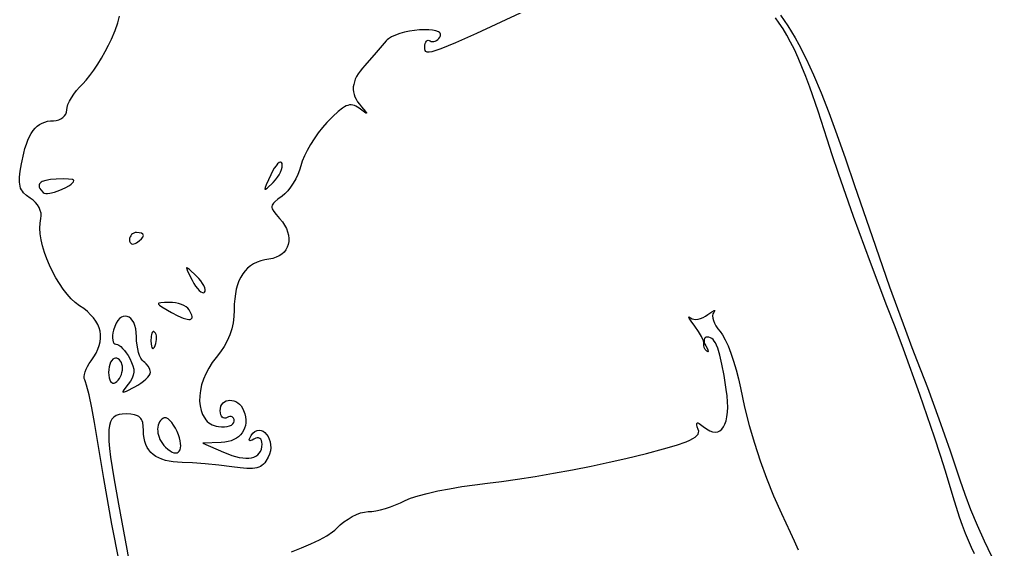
# Model space of a CAD drawing. Header units: millimetres. Extents: x -1.79 to 0.4, y -0.08 to 4.45.
# Drawn here: x -1.701 to -0.152, y 2.656 to 3.5 of the extents above; entities that cross this region are included whole.
import ezdxf

# ---------------------------------------------------------------- set-up
doc = ezdxf.new("R2010")
doc.units = ezdxf.units.MM
doc.header["$MEASUREMENT"] = 0

msp = doc.modelspace()

# ---------------------------------------------------------------- linework, layer by layer
at = {"flags": 128}
for points in [[(-0.864151, 3.528139), (-0.972419, 3.477939), (-1.006238, 3.462839), (-1.029271, 3.453365), (-1.037389, 3.450493), (-1.043586, 3.448735), (-1.04812, 3.447993), (-1.051251, 3.44817), (-1.053236, 3.449168), (-1.054333, 3.450889), (-1.054802, 3.453236), (-1.054901, 3.456111), (-1.054728, 3.459043), (-1.054231, 3.461572), (-1.053446, 3.463658), (-1.052406, 3.465259), (-1.051148, 3.466334), (-1.049704, 3.466844), (-1.04811, 3.466746), (-1.046401, 3.466), (-1.044554, 3.465176), (-1.042556, 3.464852), (-1.04047, 3.465005), (-1.03836, 3.465609), (-1.036288, 3.46664), (-1.034319, 3.468072), (-1.032516, 3.469881), (-1.030943, 3.472042), (-1.030115, 3.473743), (-1.029803, 3.475301), (-1.02998, 3.476718), (-1.030615, 3.477996), (-1.03168, 3.479137), (-1.033145, 3.480143), (-1.037161, 3.48176), (-1.042429, 3.482862), (-1.048718, 3.483467), (-1.055793, 3.483592), (-1.063424, 3.483253), (-1.071376, 3.482468), (-1.079417, 3.481252), (-1.087315, 3.479622), (-1.094835, 3.477596), (-1.101747, 3.47519), (-1.107817, 3.472421), (-1.112811, 3.469306), (-1.114833, 3.467624), (-1.116498, 3.465861), (-1.132323, 3.447241), (-1.150262, 3.426986), (-1.154322, 3.422308), (-1.157882, 3.417761), (-1.160942, 3.413333), (-1.163505, 3.409011), (-1.165572, 3.404784), (-1.167142, 3.40064), (-1.168218, 3.396566), (-1.168801, 3.39255), (-1.16889, 3.388581), (-1.168489, 3.384647), (-1.167597, 3.380734), (-1.166215, 3.376832), (-1.164346, 3.372928), (-1.161989, 3.36901), (-1.159146, 3.365065), (-1.155818, 3.361083), (-1.149433, 3.353668), (-1.148009, 3.351697), (-1.147792, 3.350865), (-1.148805, 3.351156), (-1.15107, 3.352556), (-1.159443, 3.358625), (-1.164637, 3.361941), (-1.167139, 3.363039), (-1.169624, 3.363744), (-1.172127, 3.364039), (-1.174683, 3.36391), (-1.177326, 3.363341), (-1.180092, 3.362316), (-1.183015, 3.36082), (-1.18613, 3.358838), (-1.193076, 3.353352), (-1.201207, 3.345734), (-1.210804, 3.335861), (-1.217765, 3.327988), (-1.224564, 3.319346), (-1.231031, 3.31022), (-1.236995, 3.300889), (-1.242286, 3.291636), (-1.246734, 3.282744), (-1.250167, 3.274493), (-1.252415, 3.267167), (-1.254425, 3.260251), (-1.257173, 3.253189), (-1.260539, 3.246177), (-1.264398, 3.239415), (-1.268628, 3.2331), (-1.273107, 3.22743), (-1.277711, 3.222604), (-1.282318, 3.218819), (-1.289117, 3.213899), (-1.294037, 3.209778), (-1.295804, 3.207912), (-1.297115, 3.20612), (-1.297974, 3.20436), (-1.298386, 3.20259), (-1.298354, 3.200768), (-1.297885, 3.198852), (-1.295648, 3.194569), (-1.291711, 3.189407), (-1.28611, 3.183028), (-1.281766, 3.177752), (-1.278202, 3.172425), (-1.275404, 3.167094), (-1.27336, 3.161805), (-1.272059, 3.156605), (-1.271487, 3.151541), (-1.271631, 3.146659), (-1.272481, 3.142007), (-1.274023, 3.137631), (-1.276245, 3.133577), (-1.279135, 3.129893), (-1.28268, 3.126625), (-1.286868, 3.123821), (-1.291686, 3.121526), (-1.297123, 3.119788), (-1.303165, 3.118653), (-1.309945, 3.117498), (-1.316274, 3.115834), (-1.322154, 3.113657), (-1.327588, 3.110967), (-1.332577, 3.107759), (-1.337122, 3.104031), (-1.341226, 3.099781), (-1.344891, 3.095007), (-1.348118, 3.089705), (-1.350908, 3.083873), (-1.353265, 3.077509), (-1.355189, 3.07061), (-1.356682, 3.063173), (-1.357746, 3.055196), (-1.358384, 3.046676), (-1.358596, 3.037611), (-1.359023, 3.027195), (-1.360315, 3.017149), (-1.362487, 3.00743), (-1.365556, 2.997997), (-1.369537, 2.988807), (-1.374445, 2.979818), (-1.380298, 2.970989), (-1.38711, 2.962278), (-1.393564, 2.953883), (-1.399113, 2.94519), (-1.40376, 2.936307), (-1.407508, 2.92734), (-1.41036, 2.918395), (-1.41232, 2.90958), (-1.413391, 2.901001), (-1.413577, 2.892764), (-1.41288, 2.884976), (-1.411305, 2.877745), (-1.408855, 2.871175), (-1.405533, 2.865375), (-1.403547, 2.862797), (-1.401343, 2.860451), (-1.398923, 2.858351), (-1.396288, 2.856509), (-1.393437, 2.85494), (-1.390371, 2.853657), (-1.38709, 2.852672), (-1.383596, 2.852), (-1.378574, 2.851545), (-1.373889, 2.851615), (-1.369643, 2.852173), (-1.365939, 2.853182), (-1.36288, 2.854606), (-1.360568, 2.856408), (-1.359106, 2.858552), (-1.358596, 2.861), (-1.358822, 2.863376), (-1.359472, 2.865323), (-1.3605, 2.866816), (-1.36186, 2.867833), (-1.363506, 2.86835), (-1.365393, 2.868344), (-1.367475, 2.86779), (-1.369707, 2.866667), (-1.371939, 2.865641), (-1.374021, 2.865367), (-1.375908, 2.865803), (-1.377554, 2.866906), (-1.378914, 2.868633), (-1.379941, 2.87094), (-1.380591, 2.873785), (-1.380818, 2.877125), (-1.380491, 2.881022), (-1.379559, 2.884411), (-1.378095, 2.88729), (-1.37617, 2.889659), (-1.373857, 2.891515), (-1.371228, 2.892858), (-1.368355, 2.893686), (-1.365311, 2.893998), (-1.362168, 2.893794), (-1.358999, 2.893071), (-1.355875, 2.891828), (-1.352869, 2.890064), (-1.350053, 2.887779), (-1.3475, 2.88497), (-1.345282, 2.881637), (-1.343471, 2.877778), (-1.341767, 2.872618), (-1.340663, 2.867618), (-1.340141, 2.8628), (-1.340186, 2.858186), (-1.340782, 2.853798), (-1.341914, 2.849659), (-1.343566, 2.845791), (-1.345722, 2.842217), (-1.348367, 2.838959), (-1.351484, 2.836039), (-1.355059, 2.833479), (-1.359074, 2.831303), (-1.363515, 2.829532), (-1.368366, 2.828189), (-1.373611, 2.827296), (-1.379235, 2.826875), (-1.408596, 2.825972), (-1.375679, 2.811458), (-1.368872, 2.80864), (-1.36238, 2.80632), (-1.35622, 2.804492), (-1.350409, 2.803155), (-1.344964, 2.802305), (-1.339903, 2.801938), (-1.335242, 2.80205), (-1.330998, 2.802639), (-1.32719, 2.8037), (-1.323834, 2.805231), (-1.320947, 2.807227), (-1.318546, 2.809685), (-1.316649, 2.812602), (-1.315273, 2.815974), (-1.314435, 2.819798), (-1.314151, 2.824069), (-1.314397, 2.827298), (-1.31511, 2.829948), (-1.316249, 2.831993), (-1.317776, 2.833408), (-1.319653, 2.834169), (-1.321839, 2.834251), (-1.324296, 2.833629), (-1.326985, 2.832278), (-1.329732, 2.83072), (-1.331868, 2.829814), (-1.333388, 2.829553), (-1.334285, 2.829931), (-1.334555, 2.830941), (-1.334194, 2.832579), (-1.331554, 2.837708), (-1.328578, 2.841682), (-1.325422, 2.844401), (-1.322163, 2.845958), (-1.318873, 2.846448), (-1.315629, 2.845965), (-1.312504, 2.844603), (-1.309574, 2.842456), (-1.306912, 2.839618), (-1.304593, 2.836183), (-1.302693, 2.832245), (-1.301285, 2.827898), (-1.300445, 2.823236), (-1.300246, 2.818353), (-1.300764, 2.813343), (-1.302073, 2.808301), (-1.304248, 2.803319), (-1.308009, 2.797071), (-1.309973, 2.79449), (-1.312053, 2.792254), (-1.314292, 2.790352), (-1.316737, 2.788773), (-1.319432, 2.787504), (-1.322422, 2.786535), (-1.325752, 2.785852), (-1.329466, 2.785445), (-1.338229, 2.785409), (-1.349069, 2.786334), (-1.362346, 2.788125), (-1.382876, 2.790821), (-1.404577, 2.793028), (-1.424863, 2.794516), (-1.441151, 2.795056), (-1.448623, 2.795248), (-1.455618, 2.795839), (-1.462134, 2.79683), (-1.468171, 2.79822), (-1.473728, 2.800007), (-1.478806, 2.802192), (-1.483402, 2.804775), (-1.487518, 2.807753), (-1.491151, 2.811129), (-1.494302, 2.814899), (-1.496969, 2.819065), (-1.499153, 2.823626), (-1.500853, 2.828581), (-1.502068, 2.833929), (-1.502797, 2.839671), (-1.50304, 2.845806), (-1.503338, 2.852902), (-1.50431, 2.858693), (-1.505085, 2.861133), (-1.506072, 2.863289), (-1.507286, 2.865173), (-1.508742, 2.8668), (-1.510453, 2.868184), (-1.512434, 2.869339), (-1.517267, 2.871015), (-1.523356, 2.871939), (-1.530818, 2.872222), (-1.536759, 2.871974), (-1.541958, 2.871148), (-1.546425, 2.869617), (-1.550172, 2.867258), (-1.551778, 2.865729), (-1.553207, 2.863946), (-1.555542, 2.859555), (-1.557186, 2.853961), (-1.558149, 2.84704), (-1.558443, 2.838666), (-1.558077, 2.828714), (-1.557061, 2.817061), (-1.555406, 2.80358), (-1.550218, 2.770637), (-1.542596, 2.728889), (-1.529318, 2.657019), (-1.519873, 2.602806)], [(-1.541859, 2.638136), (-1.553215, 2.696936), (-1.566102, 2.769564), (-1.58111, 2.8585), (-1.585338, 2.881944), (-1.589663, 2.902543), (-1.59358, 2.918072), (-1.595227, 2.92324), (-1.596582, 2.926306), (-1.597412, 2.928603), (-1.597557, 2.931579), (-1.597058, 2.935109), (-1.595957, 2.939068), (-1.594296, 2.94333), (-1.592117, 2.947772), (-1.589462, 2.952269), (-1.586373, 2.956694), (-1.58201, 2.962912), (-1.578386, 2.96905), (-1.575502, 2.975106), (-1.573357, 2.981075), (-1.571949, 2.986953), (-1.571279, 2.992737), (-1.571345, 2.998421), (-1.572146, 3.004002), (-1.573682, 3.009475), (-1.575951, 3.014838), (-1.578954, 3.020085), (-1.582688, 3.025212), (-1.587153, 3.030216), (-1.592349, 3.035092), (-1.598275, 3.039836), (-1.604929, 3.044444), (-1.611639, 3.049428), (-1.61827, 3.055579), (-1.624755, 3.062753), (-1.631031, 3.070804), (-1.637033, 3.079587), (-1.642697, 3.088957), (-1.647959, 3.09877), (-1.652754, 3.10888), (-1.657017, 3.119142), (-1.660684, 3.129412), (-1.663691, 3.139543), (-1.665974, 3.149392), (-1.667467, 3.158812), (-1.668107, 3.16766), (-1.667829, 3.175789), (-1.666568, 3.183056), (-1.665957, 3.187272), (-1.666232, 3.191661), (-1.667338, 3.196119), (-1.669221, 3.200538), (-1.671825, 3.204813), (-1.675095, 3.208837), (-1.678977, 3.212504), (-1.683415, 3.215708), (-1.689434, 3.219885), (-1.694084, 3.224218), (-1.69592, 3.226537), (-1.697442, 3.229007), (-1.698661, 3.231665), (-1.699587, 3.234549), (-1.700229, 3.237695), (-1.700596, 3.241143), (-1.700546, 3.249087), (-1.699515, 3.258681), (-1.697582, 3.270222), (-1.693863, 3.287353), (-1.69179, 3.294899), (-1.689559, 3.301787), (-1.687158, 3.308033), (-1.684575, 3.313653), (-1.681799, 3.318662), (-1.678816, 3.323076), (-1.675616, 3.326912), (-1.672187, 3.330185), (-1.668516, 3.33291), (-1.664592, 3.335105), (-1.660402, 3.336784), (-1.655936, 3.337964), (-1.65118, 3.33866), (-1.646123, 3.338889), (-1.641933, 3.33924), (-1.638024, 3.340245), (-1.634481, 3.341835), (-1.631391, 3.343939), (-1.628838, 3.346486), (-1.626909, 3.349406), (-1.625688, 3.352629), (-1.625262, 3.356083), (-1.624744, 3.360037), (-1.62326, 3.364691), (-1.620913, 3.369875), (-1.617807, 3.375417), (-1.614047, 3.381146), (-1.609735, 3.386892), (-1.604976, 3.392484), (-1.599873, 3.39775), (-1.594352, 3.403619), (-1.588393, 3.410936), (-1.582183, 3.419411), (-1.575912, 3.42875), (-1.569767, 3.438662), (-1.563936, 3.448855), (-1.558608, 3.459038), (-1.553971, 3.468917), (-1.548269, 3.482557), (-1.543993, 3.494543), (-1.541093, 3.505439)], [(-0.179314, 2.649499), (-0.184342, 2.659823), (-0.189104, 2.67058), (-0.193726, 2.682047), (-0.198338, 2.6945), (-0.203067, 2.708214), (-0.21339, 2.740531), (-0.225721, 2.781208), (-0.233449, 2.806013), (-0.243058, 2.835292), (-0.266387, 2.902951), (-0.292654, 2.975548), (-0.305935, 3.010999), (-0.318804, 3.044444), (-0.345117, 3.113494), (-0.37183, 3.186509), (-0.395822, 3.254786), (-0.405822, 3.284429), (-0.413971, 3.309625), (-0.428317, 3.353999), (-0.441615, 3.392105), (-0.447963, 3.409), (-0.454159, 3.42456), (-0.46024, 3.438862), (-0.466243, 3.451983), (-0.472205, 3.464), (-0.478161, 3.47499), (-0.48415, 3.485031), (-0.490207, 3.494199), (-0.49637, 3.502573)], [(-0.488433, 3.506818), (-0.482474, 3.498578), (-0.476584, 3.489826), (-0.470745, 3.480536), (-0.46494, 3.47068), (-0.459152, 3.460227), (-0.447558, 3.437424), (-0.435825, 3.411899), (-0.423814, 3.383426), (-0.411389, 3.351779), (-0.398412, 3.316732), (-0.384744, 3.278057), (-0.370248, 3.235528), (-0.342528, 3.154377), (-0.314486, 3.074679), (-0.289395, 3.005592), (-0.278978, 2.977891), (-0.270526, 2.956278), (-0.254179, 2.9141), (-0.235936, 2.864429), (-0.218026, 2.813463), (-0.202679, 2.767403), (-0.194804, 2.744441), (-0.185569, 2.720281), (-0.17522, 2.695447), (-0.164, 2.670462), (-0.152153, 2.645851)], [(-1.282318, 3.270764), (-1.283421, 3.272532), (-1.284157, 3.272923), (-1.285003, 3.272999), (-1.286991, 3.27224), (-1.289309, 3.27033), (-1.291885, 3.267343), (-1.294644, 3.263354), (-1.297512, 3.258437), (-1.300415, 3.252667), (-1.307605, 3.236786), (-1.309241, 3.232345), (-1.309521, 3.230092), (-1.309141, 3.229753), (-1.308408, 3.229921), (-1.305866, 3.231723), (-1.296346, 3.240819), (-1.292792, 3.244698), (-1.289638, 3.248783), (-1.286941, 3.252953), (-1.284759, 3.257083), (-1.283148, 3.261052), (-1.282166, 3.264737), (-1.28187, 3.268015), (-1.282318, 3.270764)], [(-1.614151, 3.243653), (-1.614718, 3.244422), (-1.616343, 3.245077), (-1.622311, 3.246003), (-1.631143, 3.246352), (-1.641929, 3.246042), (-1.651315, 3.245202), (-1.658724, 3.243868), (-1.664175, 3.242023), (-1.666172, 3.240902), (-1.667686, 3.239646), (-1.66872, 3.238253), (-1.669275, 3.23672), (-1.669354, 3.235045), (-1.66896, 3.233225), (-1.668095, 3.231259), (-1.66676, 3.229144), (-1.662693, 3.224458), (-1.661081, 3.223508), (-1.658749, 3.223055), (-1.65581, 3.223053), (-1.652378, 3.223457), (-1.64449, 3.225307), (-1.635995, 3.228243), (-1.627804, 3.231906), (-1.620826, 3.235935), (-1.618076, 3.237974), (-1.615972, 3.239971), (-1.614625, 3.241878), (-1.614151, 3.243653)], [(-1.50304, 3.156208), (-1.503267, 3.157193), (-1.503917, 3.158111), (-1.506304, 3.15967), (-1.509837, 3.160724), (-1.514151, 3.161111), (-1.516383, 3.160871), (-1.518465, 3.160183), (-1.520352, 3.159095), (-1.521998, 3.157656), (-1.523358, 3.155914), (-1.524386, 3.153916), (-1.525036, 3.151711), (-1.525262, 3.149347), (-1.525036, 3.147123), (-1.524386, 3.145319), (-1.523358, 3.143956), (-1.521998, 3.143052), (-1.520352, 3.142629), (-1.518465, 3.142707), (-1.516383, 3.143305), (-1.514151, 3.144444), (-1.509837, 3.147497), (-1.506304, 3.150733), (-1.503917, 3.153765), (-1.503267, 3.155084), (-1.50304, 3.156208)], [(-1.418901, 3.091931), (-1.429845, 3.102096), (-1.432831, 3.104387), (-1.433733, 3.104804), (-1.434252, 3.104724), (-1.434397, 3.104138), (-1.434177, 3.103038), (-1.432675, 3.099261), (-1.425665, 3.085153), (-1.422853, 3.080081), (-1.419963, 3.075615), (-1.417076, 3.071834), (-1.414274, 3.068818), (-1.411642, 3.066644), (-1.409261, 3.065393), (-1.407213, 3.065143), (-1.40634, 3.065418), (-1.405582, 3.065972), (-1.404632, 3.067727), (-1.404538, 3.07012), (-1.405245, 3.073044), (-1.4067, 3.076394), (-1.408847, 3.080064), (-1.411633, 3.083947), (-1.415002, 3.087938), (-1.418901, 3.091931)], [(-1.430373, 3.038153), (-1.432341, 3.040524), (-1.435138, 3.04272), (-1.438633, 3.044696), (-1.442696, 3.046403), (-1.447199, 3.047795), (-1.45201, 3.048825), (-1.457001, 3.049446), (-1.46204, 3.049611), (-1.46973, 3.04943), (-1.475172, 3.049068), (-1.478331, 3.04836), (-1.479043, 3.047824), (-1.47917, 3.047141), (-1.478709, 3.046288), (-1.477655, 3.045245), (-1.473749, 3.042508), (-1.458623, 3.033847), (-1.44839, 3.028525), (-1.440004, 3.024887), (-1.4335, 3.022929), (-1.430963, 3.022579), (-1.42891, 3.022646), (-1.427344, 3.02313), (-1.426269, 3.024032), (-1.425689, 3.025349), (-1.42561, 3.027082), (-1.426034, 3.029229), (-1.426967, 3.03179), (-1.430373, 3.038153)], [(-1.26724, 2.652693), (-1.251271, 2.659024), (-1.236326, 2.665511), (-1.222828, 2.672018), (-1.2112, 2.67841), (-1.201865, 2.684551), (-1.198191, 2.687485), (-1.195248, 2.690306), (-1.189812, 2.695603), (-1.183733, 2.700547), (-1.177216, 2.705029), (-1.170467, 2.708943), (-1.163691, 2.712178), (-1.157092, 2.714628), (-1.150876, 2.716183), (-1.145248, 2.716736), (-1.139439, 2.717108), (-1.132704, 2.718143), (-1.125283, 2.719771), (-1.11742, 2.721918), (-1.109356, 2.724515), (-1.101332, 2.727488), (-1.093591, 2.730766), (-1.086373, 2.734278), (-1.077677, 2.738001), (-1.065696, 2.741877), (-1.050969, 2.745791), (-1.034035, 2.749632), (-1.015432, 2.753285), (-0.9957, 2.756637), (-0.975375, 2.759575), (-0.954998, 2.761986), (-0.93281, 2.764635), (-0.907296, 2.768255), (-0.879357, 2.772685), (-0.849896, 2.777764), (-0.819816, 2.783329), (-0.79002, 2.78922), (-0.761409, 2.795276), (-0.734887, 2.801333), (-0.701614, 2.809459), (-0.674816, 2.81647), (-0.653943, 2.822586), (-0.638448, 2.828024), (-0.632546, 2.830557), (-0.627784, 2.833003), (-0.624091, 2.835388), (-0.621401, 2.83774), (-0.619644, 2.840086), (-0.618753, 2.842453), (-0.618657, 2.844869), (-0.61929, 2.847361), (-0.620819, 2.851642), (-0.621678, 2.854841), (-0.621842, 2.856973), (-0.621281, 2.858056), (-0.619971, 2.858104), (-0.617882, 2.857135), (-0.611262, 2.852208), (-0.606032, 2.848328), (-0.60111, 2.845595), (-0.596514, 2.843981), (-0.592262, 2.843454), (-0.588372, 2.843986), (-0.584863, 2.845548), (-0.581752, 2.84811), (-0.579059, 2.851642), (-0.576801, 2.856116), (-0.574997, 2.861501), (-0.573665, 2.867768), (-0.572823, 2.874888), (-0.572489, 2.882831), (-0.572682, 2.891568), (-0.57342, 2.901069), (-0.574721, 2.911306), (-0.578229, 2.933392), (-0.581581, 2.951501), (-0.584892, 2.96595), (-0.588278, 2.977057), (-0.590035, 2.981458), (-0.591855, 2.985142), (-0.593751, 2.98815), (-0.595738, 2.990522), (-0.597831, 2.992298), (-0.600044, 2.993517), (-0.602391, 2.994219), (-0.604887, 2.994444), (-0.60685, 2.994161), (-0.608365, 2.993349), (-0.609423, 2.992064), (-0.610012, 2.990365), (-0.610123, 2.988307), (-0.609743, 2.985948), (-0.608862, 2.983346), (-0.607471, 2.980556), (-0.604878, 2.975601), (-0.603717, 2.972378), (-0.60369, 2.971502), (-0.604041, 2.971161), (-0.604776, 2.97139), (-0.605901, 2.972222), (-0.608238, 2.974903), (-0.609877, 2.978094), (-0.610667, 2.981394), (-0.610457, 2.984403), (-0.610415, 2.986164), (-0.61102, 2.988641), (-0.613934, 2.995292), (-0.61872, 3.003442), (-0.624901, 3.012181), (-0.630467, 3.019746), (-0.633563, 3.024701), (-0.634117, 3.026069), (-0.633973, 3.026626), (-0.633105, 3.02632), (-0.631485, 3.025097), (-0.629171, 3.023717), (-0.626314, 3.022959), (-0.623027, 3.022802), (-0.619422, 3.023224), (-0.615611, 3.024204), (-0.611707, 3.02572), (-0.607822, 3.027752), (-0.604068, 3.030278), (-0.597862, 3.034717), (-0.594031, 3.036872), (-0.593104, 3.037056), (-0.592886, 3.036625), (-0.593417, 3.035565), (-0.594735, 3.033861), (-0.596038, 3.031472), (-0.596526, 3.028438), (-0.596241, 3.024884), (-0.595224, 3.020934), (-0.593515, 3.016712), (-0.591156, 3.012342), (-0.588188, 3.007947), (-0.584651, 3.003653), (-0.58066, 2.998143), (-0.576381, 2.990263), (-0.571946, 2.980384), (-0.56749, 2.968872), (-0.563144, 2.956095), (-0.559044, 2.942422), (-0.555321, 2.928222), (-0.55211, 2.913861), (-0.545434, 2.883227), (-0.538097, 2.853918), (-0.529966, 2.825548), (-0.520905, 2.797726), (-0.51078, 2.770064), (-0.499457, 2.742174), (-0.486802, 2.713666), (-0.472679, 2.684153), (-0.466311, 2.67036), (-0.460432, 2.655804)], [(-1.491929, 2.938625), (-1.492156, 2.940785), (-1.492806, 2.943071), (-1.495193, 2.947747), (-1.498726, 2.952094), (-1.500808, 2.95397), (-1.50304, 2.955556), (-1.505272, 2.957602), (-1.507354, 2.9608), (-1.509241, 2.964988), (-1.510887, 2.970003), (-1.512247, 2.975684), (-1.513274, 2.981868), (-1.513924, 2.988393), (-1.514151, 2.995097), (-1.514461, 3.001795), (-1.515347, 3.007776), (-1.516742, 3.013021), (-1.518578, 3.017511), (-1.520789, 3.021227), (-1.523308, 3.02415), (-1.526068, 3.02626), (-1.529002, 3.02754), (-1.532043, 3.027969), (-1.535124, 3.027528), (-1.538179, 3.026199), (-1.54114, 3.023962), (-1.54394, 3.020799), (-1.546512, 3.016689), (-1.54879, 3.011614), (-1.550707, 3.005556), (-1.551676, 3.001092), (-1.552199, 2.996927), (-1.552292, 2.993153), (-1.551969, 2.989861), (-1.551247, 2.987142), (-1.550142, 2.985087), (-1.54867, 2.983787), (-1.546846, 2.983333), (-1.544648, 2.982865), (-1.542114, 2.981524), (-1.539334, 2.979403), (-1.536398, 2.976597), (-1.533395, 2.9732), (-1.530416, 2.969306), (-1.52755, 2.965009), (-1.524887, 2.960403), (-1.521867, 2.954217), (-1.519778, 2.948605), (-1.51863, 2.943435), (-1.518431, 2.93858), (-1.519188, 2.933908), (-1.520909, 2.929289), (-1.523602, 2.924595), (-1.527276, 2.919694), (-1.534327, 2.910621), (-1.53565, 2.908163), (-1.535725, 2.907438), (-1.535394, 2.907043), (-1.533477, 2.907227), (-1.529815, 2.908677), (-1.516929, 2.915236), (-1.511907, 2.918119), (-1.507222, 2.921205), (-1.502976, 2.924398), (-1.499273, 2.927602), (-1.496214, 2.930723), (-1.493902, 2.933664), (-1.492439, 2.93633), (-1.491929, 2.938625)], [(-1.485221, 3.002542), (-1.486552, 3.003457), (-1.487759, 3.00347), (-1.488818, 3.002642), (-1.489705, 3.001031), (-1.490396, 2.998698), (-1.490867, 2.995702), (-1.491054, 2.987958), (-1.490281, 2.980203), (-1.489633, 2.977811), (-1.48883, 2.976427), (-1.487885, 2.976065), (-1.486814, 2.97674), (-1.485629, 2.978463), (-1.484346, 2.98125), (-1.483311, 2.984314), (-1.482609, 2.987438), (-1.482238, 2.990534), (-1.482195, 2.993516), (-1.482474, 2.996294), (-1.483074, 2.998783), (-1.483991, 3.000895), (-1.485221, 3.002542)], [(-1.536373, 2.945097), (-1.5366, 2.948313), (-1.53725, 2.951314), (-1.538278, 2.954034), (-1.539637, 2.956406), (-1.541283, 2.958366), (-1.54317, 2.959847), (-1.545253, 2.960784), (-1.547485, 2.961111), (-1.549717, 2.960644), (-1.551799, 2.959306), (-1.553686, 2.957191), (-1.555332, 2.954392), (-1.556691, 2.951004), (-1.557719, 2.947119), (-1.558369, 2.942832), (-1.558596, 2.938236), (-1.558369, 2.93378), (-1.557719, 2.929894), (-1.556691, 2.926643), (-1.555332, 2.924094), (-1.553686, 2.922311), (-1.551799, 2.921361), (-1.549717, 2.92131), (-1.547485, 2.922222), (-1.545253, 2.923929), (-1.54317, 2.926152), (-1.541283, 2.928798), (-1.539637, 2.931774), (-1.538278, 2.934986), (-1.53725, 2.938339), (-1.5366, 2.941741), (-1.536373, 2.945097)], [(-1.44954, 2.844486), (-1.452205, 2.849799), (-1.455066, 2.854524), (-1.458034, 2.858574), (-1.461019, 2.861863), (-1.463931, 2.864303), (-1.466681, 2.865808), (-1.469177, 2.866292), (-1.470303, 2.866123), (-1.471332, 2.865667), (-1.473676, 2.863944), (-1.475668, 2.861913), (-1.47731, 2.859605), (-1.478605, 2.857054), (-1.479555, 2.854292), (-1.480162, 2.851352), (-1.48043, 2.848266), (-1.48036, 2.845068), (-1.479954, 2.841789), (-1.479216, 2.838462), (-1.478147, 2.835121), (-1.47675, 2.831798), (-1.475027, 2.828524), (-1.472981, 2.825334), (-1.470614, 2.82226), (-1.467929, 2.819333), (-1.464218, 2.815932), (-1.460738, 2.813346), (-1.457511, 2.811543), (-1.454562, 2.81049), (-1.451914, 2.810155), (-1.449592, 2.810505), (-1.44762, 2.811507), (-1.446021, 2.813128), (-1.444819, 2.815337), (-1.444039, 2.8181), (-1.443704, 2.821384), (-1.443837, 2.825158), (-1.444464, 2.829387), (-1.445607, 2.83404), (-1.447291, 2.839084), (-1.44954, 2.844486)]]:
    msp.add_lwpolyline(points, dxfattribs=at)

doc.saveas('drawing.dxf')
